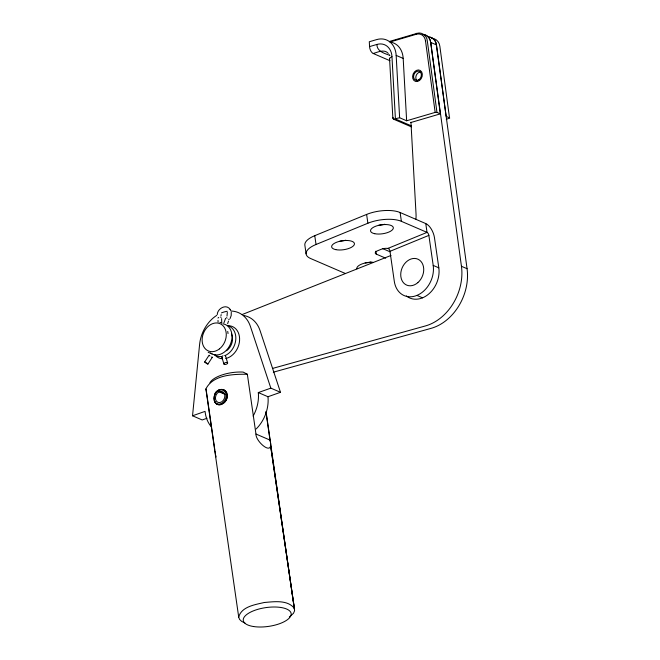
<?xml version="1.0" encoding="UTF-8"?>
<svg xmlns="http://www.w3.org/2000/svg" width="660" height="660" viewBox="0 0 660 660"><rect width="100%" height="100%" fill="white"/><g stroke="black" fill="none" stroke-linecap="round" stroke-linejoin="round"><path stroke-width="0.99" d="M218.08 322.063L218.014 320.397M220.976 315.793L221.149 314.589M207.017 418.258L202.199 419.958L192.53 415.792L199.609 344.38A32.266 24.997 -66.7 0 1 216.678 315.414M221.785 323.425L221.611 318.64M244.91 622.999L241.634 621.365L239.53 619.352L238.705 617.067C241.486 606.515 255.238 604.667 264.33 602.481C274.139 601.714 287.628 599.56 294.393 608.429L294.575 610.822L293.452 613.33L289.311 617.042M217.222 314.63C217.404 308.467 226.405 303.443 230.241 309.565M214.401 396.346C214.327 388.319 227.114 386.537 227.362 395.34C228.467 402.196 216.15 409.53 214.393 400.315M223.88 322.913L225.621 318.31M227.642 323.68L228.5 321.073M238.705 617.067L205.887 388.963C212.908 374.715 233.285 374.104 247.351 374.261L255.964 434.032C255.47 441.771 274.502 457.908 270.006 440.088L265.922 411.724M411.386 126.86L393.525 119.163L392.865 118.247L393.121 117.406M226.999 316.082L227.329 312.386M392.865 118.247L389.548 58.261L391.966 56.628L395.423 118.99L411.345 125.854M230.035 318.607L231.181 315.587L231.272 312.296M212.363 357.225L207.859 364.105L206.316 363.371L204.649 362.002L209.105 355.179M223.344 403.441C229.267 400.001 227.923 387.222 219.706 389.697L219.417 390.126A7.417 5.75 -66.7 0 1 225.753 398.343A7.417 5.75 -66.7 0 1 215.507 402.542A7.417 5.75 -66.7 0 1 218.897 390.34L219.186 389.911C213.172 392.23 211.447 403.862 219.046 404.91M204.649 362.002L205.433 362.224M217.982 318.013L218.732 317.476M222.197 356.251L222.973 355.781M222.172 404.2L222.783 403.804M306.1 253.811L304.829 245A24.197 9.496 -8.2 0 1 314.754 235.678L366.613 214.426A24.197 9.496 -8.2 0 1 400.108 212.512L425.766 223.575A12.259 6.072 67.7 0 1 434.486 237.806L438.817 267.828A24.197 18.752 -66.7 0 1 428.909 293.857A24.197 18.752 -66.7 0 1 406.346 295.936M345.139 273.405L310.621 258.522A24.197 9.496 -8.2 0 1 316.024 244.489L367.884 223.237A24.197 9.496 -8.2 0 1 401.379 221.323L427.036 232.386A2.582 1.279 67.7 0 1 428.868 235.381L433.199 265.402A24.197 18.752 -66.7 0 1 416.922 295.408A24.197 18.752 -66.7 0 1 394.3 281.341L389.977 251.328A2.582 1.279 67.7 0 0 388.138 248.325L388.789 248.638A5.808 2.277 -8.2 0 0 381.224 249.274L377.594 250.759A5.808 2.277 -8.2 0 0 376.299 254.125L385.704 258.184M388.138 248.325L427.036 232.386L425.766 223.575M389.977 251.328L428.868 235.381M221.562 404.456L219.697 404.935M242.236 314.515L390.984 255.453M192.53 415.792L205.062 411.37A32.909 25.501 -66.7 0 0 211.382 426.855M253.102 416.105A32.909 25.501 -66.7 0 0 258.308 392.568L270.839 388.138L280.5 392.304L260.073 330.611A32.266 24.997 -66.7 0 0 243.598 315.48M258.308 392.568L267.976 396.734L280.5 392.304M389.837 42.042L416.254 34.279A10.807 8.374 -66.7 0 1 425.518 40.953L425.815 40.862M389.945 60.703L373.238 53.501A5.808 3.086 73.6 0 1 369.559 46.596L376.901 44.443A17.424 13.497 -66.7 0 1 391.966 56.628M389.334 41.497L416.938 33.388C421.897 31.647 426.987 35.871 427.309 40.862L436.969 112.414L440.319 113.858L430.658 42.306A12.103 9.372 -66.7 0 0 422.367 34.485M373.238 53.501C377.8 52.173 384.351 48.815 388.303 53.41M436.969 112.414L435.163 112.398L406.642 120.78L399.622 117.752L393.525 119.163M410.743 122.554L440.319 113.858M446.259 119.328L449.749 118.024L446.16 116.383L436.499 44.831A12.103 9.372 -66.7 0 0 428.216 37.001M272.654 368.404L425.411 325.941A47.19 36.572 -66.7 0 0 461.447 266.285L430.716 42.43A12.103 9.372 -66.7 0 0 425.081 34.964M273.314 372.207L431.029 328.366A47.19 36.572 -66.7 0 0 467.065 268.711L436.334 44.847A12.103 9.372 -66.7 0 0 428.389 37.042M431.558 38.478C435.963 38.09 439.469 42.133 439.849 46.274L449.51 117.826M220.564 317.097L221.141 317.353M224.821 355.484L225.407 355.732M222.511 357.489L221.933 357.233M219.937 322.344L220.894 322.658M229.226 319.564L228.649 319.316M212.157 357.258L211.579 357.01M430.716 42.43L436.334 44.847M369.559 46.596L369.295 41.753L376.637 39.6A22.588 17.498 -66.7 0 1 396.165 55.39L403.186 58.426L406.642 120.78M389.862 55.349C384.574 53.468 376.835 51.439 376.901 44.443M461.447 266.285L467.065 268.711M433.199 265.402L438.817 267.828M382.552 248.556L390.076 251.806M416.922 295.408L422.54 297.825M219.417 390.126L219.632 391.594L224.309 393.616M218.897 390.34L219.112 391.809L225.662 394.639M255.964 434.032L270.006 440.088M208.164 352.267L212.099 353.966M247.351 374.261L243.16 372.091A24.197 9.496 -8.2 0 0 209.929 382.784M206.242 362.686L207.908 364.056M209.954 355.987L209.344 355.484M227.073 318.211L226.504 317.65M230.092 309.317L230.703 310.39M389.408 55.027L389.672 55.506M270.839 388.138L250.412 326.444A32.266 24.997 -66.7 0 0 230.942 311.041M225.522 355.938L227.634 362.909A1.939 0.899 -16.8 0 1 225.043 364.485A1.939 0.899 -16.8 0 1 224.656 362.967A1.939 0.899 -16.8 0 1 227.634 362.909M221.809 357.027L223.922 363.998M205.887 388.963L206.242 390.58M215.688 455.169L216.076 457.001M227.741 331.427L228.03 333.572M389.548 58.261L389.623 58.699M215.564 454.501L214.962 450.838M294.393 608.429L270.517 445.186L294.484 609.625L266.104 411.964M400.108 212.512L401.379 221.323M375.87 251.188L376.299 254.125M366.613 214.426L367.884 223.237M314.754 235.678L316.024 244.489M206.349 391.066L214.822 449.823M425.518 40.953L435.163 112.398M410.949 122.265L416.014 213.65A36.267 28.099 -66.7 0 1 415.94 219.153M396.165 55.39L399.622 117.752M219.632 391.594A5.808 4.496 -66.7 0 1 224.524 398.071A5.808 4.496 -66.7 0 1 216.529 401.346A5.808 4.496 -66.7 0 1 219.112 391.809M267.976 396.734A32.909 25.501 -66.7 0 1 256.154 428.992M221.471 312.898A32.266 24.997 -66.7 0 1 227.254 311.289M227.873 325.726A17.102 13.249 -66.7 0 1 239.58 340.461A17.102 13.249 -66.7 0 1 225.778 358.528M222.049 358.776A17.102 13.249 -66.7 0 1 214.665 354.618M417.4 80.916A4.793 3.721 -66.7 0 1 416.179 75.57A4.793 3.721 -66.7 0 1 420.651 72.097M228.649 325.99A16.129 12.499 -66.7 0 1 235.711 340.288A16.129 12.499 -66.7 0 1 225.151 355.525M221.331 356.548A16.129 12.499 -66.7 0 1 214.351 354.659M231.437 333.729A12.103 9.372 -66.7 0 1 226.528 350.749M223.063 323.862A16.129 12.499 -66.7 0 1 230.373 344.264A16.129 12.499 -66.7 0 1 210.532 353.009M416.254 34.279A1.287 0.685 73.6 0 1 416.938 33.388M390.613 42.149A22.588 17.498 -66.7 0 1 403.186 58.426M345.832 240.19A11.517 4.521 -8.2 0 1 339.95 241.148M384.722 224.251A11.517 4.521 -8.2 0 1 378.84 225.2M371.027 261.962A11.517 4.521 -8.2 0 1 365.145 262.919M356.878 268.851A11.517 4.521 -8.2 0 1 372.908 262.276M253.613 626.546A24.197 9.496 -8.2 0 0 291.118 614.848A24.197 9.496 -8.2 0 0 256.88 609.617A24.197 9.496 -8.2 0 0 253.613 626.546M419.529 80.487A5.998 4.653 -66.7 0 0 420.28 70.471A5.998 4.653 -66.7 0 0 412.599 76.321A5.998 4.653 -66.7 0 0 419.529 80.487M419.034 79.596A4.793 3.721 -66.7 0 0 419.785 71.577A4.793 3.721 -66.7 0 0 413.589 76.106A4.793 3.721 -66.7 0 0 419.034 79.596M219.475 348.868A14.842 11.5 -66.7 0 0 220.984 324.142A14.842 11.5 -66.7 0 0 202.15 338.943A14.842 11.5 -66.7 0 0 219.475 348.868M417.829 282.637A14.132 10.948 -66.7 0 0 418.143 259.281A14.132 10.948 -66.7 0 0 400.727 274.42A14.132 10.948 -66.7 0 0 417.829 282.637M374.723 233.706A11.517 4.521 -8.2 0 0 393.203 228.649A11.517 4.521 -8.2 0 0 377.866 225.53A11.517 4.521 -8.2 0 0 374.723 233.706M335.825 249.645A11.517 4.521 -8.2 0 0 354.313 244.588A11.517 4.521 -8.2 0 0 338.976 241.469A11.517 4.521 -8.2 0 0 335.825 249.645"/></g></svg>
